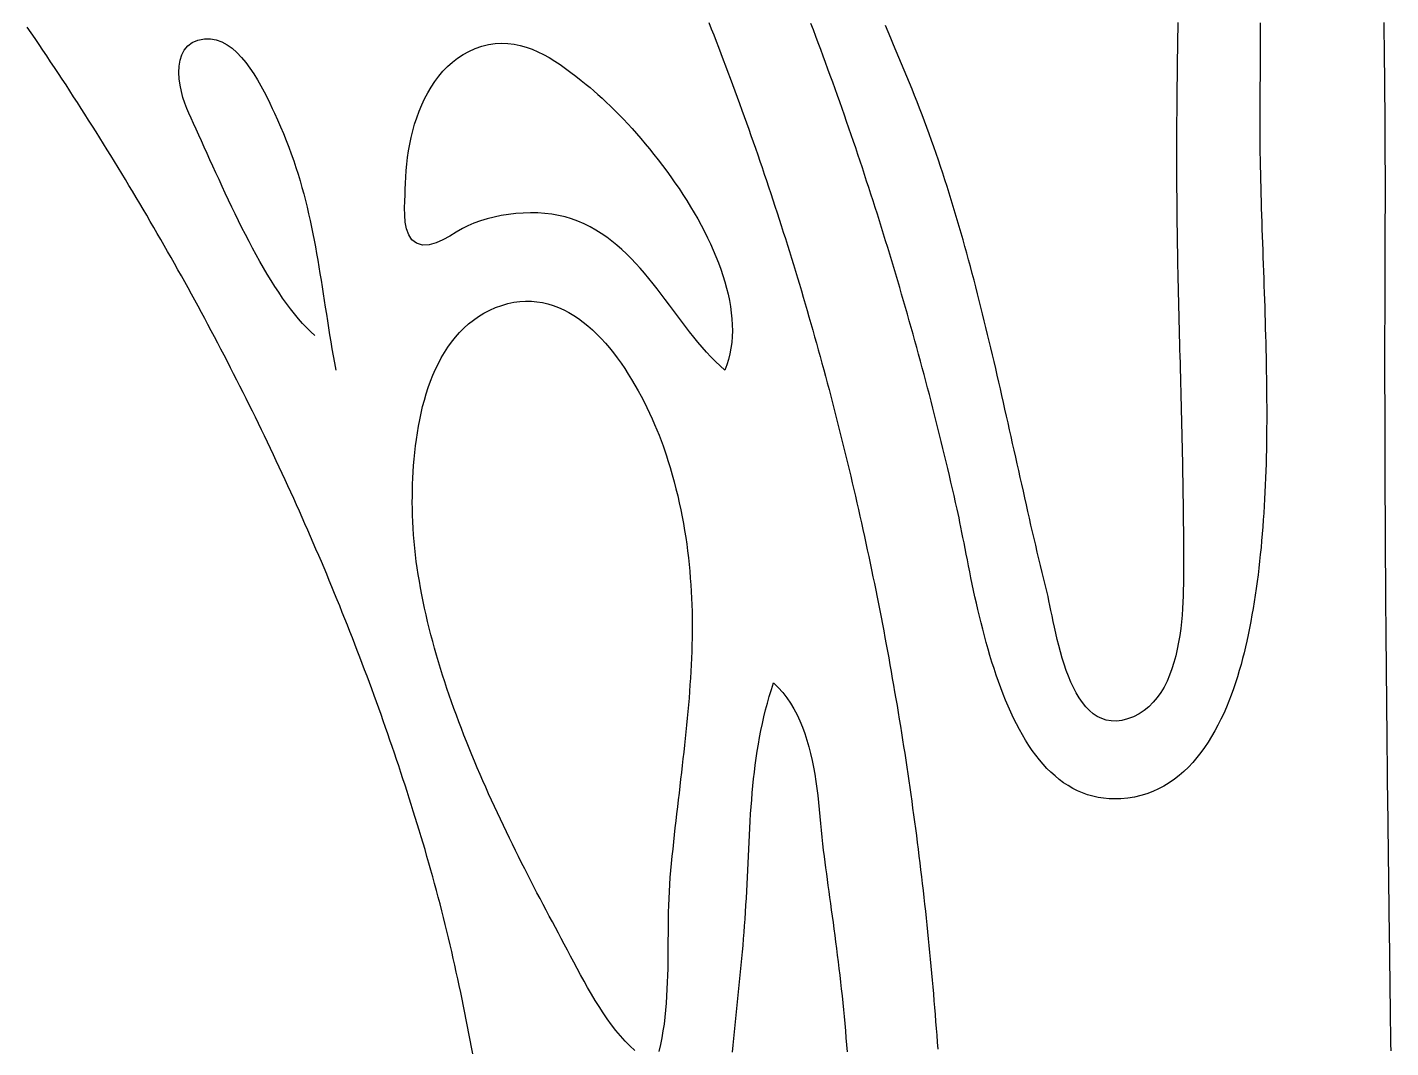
# Model space of a CAD drawing. Header units: millimetres. Extents: x 39 to 1143, y 32 to 1572.
# Drawn here: x 945.1 to 1141.4, y 1052.6 to 1199.4 of the extents above; entities that cross this region are included whole.
import ezdxf

# ---------------------------------------------------------------- set-up
doc = ezdxf.new("R2010")
doc.units = ezdxf.units.MM
doc.layers.add('0_0_0', color=3, linetype='Continuous')

msp = doc.modelspace()

# ---------------------------------------------------------------- linework, layer by layer
at = {"layer": '0_0_0'}
for points in [[(1009.23, 1051.67), (1009.05, 1052.65), (1008.86, 1053.63), (1008.68, 1054.62), (1008.49, 1055.6), (1008.3, 1056.58), (1008.1, 1057.56), (1007.9, 1058.55), (1007.7, 1059.53), (1007.5, 1060.51), (1007.29, 1061.49), (1007.08, 1062.47), (1006.86, 1063.45), (1006.65, 1064.43), (1006.43, 1065.41), (1006.2, 1066.39), (1005.97, 1067.37), (1005.74, 1068.35), (1005.5, 1069.33), (1005.26, 1070.31), (1005.02, 1071.28), (1004.77, 1072.26), (1004.52, 1073.24), (1004.27, 1074.22), (1004.01, 1075.2), (1003.74, 1076.17), (1003.47, 1077.15), (1003.2, 1078.13), (1002.93, 1079.1), (1002.64, 1080.08), (1002.36, 1081.06), (1002.08, 1081.99), (1001.81, 1082.91), (1001.52, 1083.84), (1001.24, 1084.77), (1000.96, 1085.7), (1000.67, 1086.62), (1000.38, 1087.55), (1000.08, 1088.48), (999.79, 1089.41), (999.49, 1090.33), (999.19, 1091.26), (998.88, 1092.18), (998.58, 1093.11), (998.27, 1094.03), (997.95, 1094.96), (997.64, 1095.88), (997.32, 1096.81), (997, 1097.73), (996.68, 1098.65), (996.36, 1099.58), (996.03, 1100.5), (995.7, 1101.42), (995.37, 1102.34), (995.03, 1103.26), (994.7, 1104.18), (994.36, 1105.1), (994.02, 1106.02), (993.67, 1106.94), (993.33, 1107.86), (992.98, 1108.78), (992.62, 1109.7), (992.27, 1110.62), (991.91, 1111.54), (991.55, 1112.45), (991.19, 1113.37), (990.83, 1114.28), (990.46, 1115.2), (990.09, 1116.12), (989.72, 1117.03), (989.35, 1117.94), (988.97, 1118.86), (988.59, 1119.77), (988.21, 1120.68), (987.83, 1121.59), (987.44, 1122.5), (987.06, 1123.41), (986.67, 1124.32), (986.27, 1125.23), (985.88, 1126.14), (985.48, 1127.05), (985.08, 1127.96), (984.68, 1128.86), (984.28, 1129.77), (983.87, 1130.67), (983.46, 1131.58), (983.05, 1132.48), (982.64, 1133.39), (982.22, 1134.29), (981.81, 1135.19), (981.39, 1136.09), (980.96, 1136.99), (980.54, 1137.89), (980.11, 1138.79), (979.68, 1139.69), (979.25, 1140.59), (978.82, 1141.49), (978.38, 1142.38), (977.95, 1143.28), (977.51, 1144.17), (977.06, 1145.06), (976.62, 1145.96), (976.17, 1146.85), (975.72, 1147.74), (975.27, 1148.63), (974.82, 1149.52), (974.37, 1150.41), (973.91, 1151.3), (973.45, 1152.19), (972.99, 1153.07), (972.52, 1153.96), (972.06, 1154.84), (971.59, 1155.73), (971.12, 1156.61), (970.65, 1157.49), (970.17, 1158.37), (969.7, 1159.25), (969.22, 1160.13), (968.74, 1161.01), (968.26, 1161.89), (967.77, 1162.76), (967.29, 1163.64), (966.8, 1164.51), (966.31, 1165.38), (965.82, 1166.26), (965.32, 1167.13), (964.83, 1168), (964.33, 1168.87), (963.83, 1169.74), (963.32, 1170.6), (962.82, 1171.47), (962.31, 1172.34), (961.81, 1173.2), (961.3, 1174.06), (960.78, 1174.92), (960.27, 1175.79), (959.75, 1176.65), (959.23, 1177.5), (958.71, 1178.36), (958.19, 1179.22), (957.67, 1180.07), (957.14, 1180.93), (956.62, 1181.78), (956.09, 1182.63), (955.56, 1183.48), (955.02, 1184.33), (954.49, 1185.18), (953.95, 1186.03), (953.41, 1186.88), (952.87, 1187.72), (952.33, 1188.56), (951.78, 1189.41), (951.24, 1190.25), (950.69, 1191.09), (950.14, 1191.93), (949.59, 1192.76), (949.04, 1193.6), (948.48, 1194.44), (947.92, 1195.27), (947.37, 1196.1), (946.81, 1196.93), (946.24, 1197.76), (945.68, 1198.59), (945.11, 1199.42)], [(1043.21, 1200.07), (1043.56, 1199.18), (1043.91, 1198.29), (1044.26, 1197.41), (1044.6, 1196.52), (1044.94, 1195.63), (1045.28, 1194.73), (1045.62, 1193.84), (1045.96, 1192.95), (1046.29, 1192.06), (1046.63, 1191.15), (1046.97, 1190.23), (1047.31, 1189.32), (1047.64, 1188.41), (1047.97, 1187.49), (1048.3, 1186.57), (1048.63, 1185.66), (1048.96, 1184.74), (1049.28, 1183.82), (1049.61, 1182.9), (1049.93, 1181.98), (1050.25, 1181.05), (1050.56, 1180.13), (1050.88, 1179.21), (1051.19, 1178.28), (1051.51, 1177.36), (1051.82, 1176.43), (1052.12, 1175.5), (1052.43, 1174.57), (1052.73, 1173.64), (1053.04, 1172.71), (1053.34, 1171.78), (1053.64, 1170.85), (1053.93, 1169.91), (1054.23, 1168.98), (1054.52, 1168.05), (1054.81, 1167.11), (1055.1, 1166.17), (1055.39, 1165.24), (1055.68, 1164.3), (1055.96, 1163.36), (1056.25, 1162.42), (1056.53, 1161.48), (1056.8, 1160.54), (1057.08, 1159.59), (1057.36, 1158.65), (1057.63, 1157.71), (1057.9, 1156.76), (1058.17, 1155.81), (1058.44, 1154.87), (1058.7, 1153.92), (1058.97, 1152.97), (1059.23, 1152.02), (1059.49, 1151.07), (1059.75, 1150.12), (1060.01, 1149.17), (1060.26, 1148.22), (1060.51, 1147.27), (1060.76, 1146.32), (1061.01, 1145.36), (1061.26, 1144.41), (1061.51, 1143.45), (1061.75, 1142.5), (1061.99, 1141.54), (1062.23, 1140.58), (1062.47, 1139.62), (1062.7, 1138.66), (1062.94, 1137.7), (1063.17, 1136.74), (1063.4, 1135.78), (1063.63, 1134.82), (1063.86, 1133.86), (1064.08, 1132.9), (1064.31, 1131.93), (1064.53, 1130.97), (1064.75, 1130.01), (1064.96, 1129.04), (1065.18, 1128.07), (1065.39, 1127.11), (1065.61, 1126.14), (1065.82, 1125.17), (1066.02, 1124.2), (1066.23, 1123.24), (1066.43, 1122.27), (1066.64, 1121.3), (1066.84, 1120.33), (1067.04, 1119.36), (1067.23, 1118.38), (1067.43, 1117.41), (1067.62, 1116.44), (1067.81, 1115.47), (1068, 1114.49), (1068.19, 1113.52), (1068.38, 1112.54), (1068.56, 1111.57), (1068.74, 1110.59), (1068.92, 1109.62), (1069.1, 1108.64), (1069.28, 1107.66), (1069.45, 1106.68), (1069.62, 1105.71), (1069.8, 1104.73), (1069.96, 1103.75), (1070.13, 1102.77), (1070.3, 1101.79), (1070.46, 1100.81), (1070.62, 1099.83), (1070.78, 1098.85), (1070.94, 1097.86), (1071.09, 1096.88), (1071.25, 1095.9), (1071.4, 1094.92), (1071.55, 1093.93), (1071.7, 1092.95), (1071.85, 1091.97), (1071.99, 1090.98), (1072.13, 1090), (1072.27, 1089.01), (1072.41, 1088.03), (1072.55, 1087.04), (1072.68, 1086.05), (1072.82, 1085.07), (1072.95, 1084.08), (1073.08, 1083.09), (1073.21, 1082.11), (1073.33, 1081.12), (1073.46, 1080.13), (1073.58, 1079.14), (1073.7, 1078.15), (1073.82, 1077.16), (1073.93, 1076.17), (1074.05, 1075.18), (1074.16, 1074.19), (1074.27, 1073.2), (1074.38, 1072.21), (1074.48, 1071.22), (1074.59, 1070.23), (1074.69, 1069.24), (1074.79, 1068.25), (1074.89, 1067.26), (1074.99, 1066.27), (1075.09, 1065.28), (1075.18, 1064.28), (1075.27, 1063.29), (1075.36, 1062.3), (1075.45, 1061.3), (1075.53, 1060.31), (1075.62, 1059.32), (1075.7, 1058.33), (1075.78, 1057.33), (1075.86, 1056.34), (1075.94, 1055.34), (1076.01, 1054.35), (1076.08, 1053.36), (1076.15, 1052.36)], [(1122.55, 1200.05), (1122.55, 1199.05), (1122.56, 1198.06), (1122.56, 1197.06), (1122.56, 1196.06), (1122.56, 1195.06), (1122.56, 1194.06), (1122.55, 1193.06), (1122.55, 1192.06), (1122.54, 1191.06), (1122.53, 1190.06), (1122.52, 1189.06), (1122.51, 1188.11), (1122.51, 1187.15), (1122.5, 1186.19), (1122.5, 1185.22), (1122.51, 1184.26), (1122.52, 1183.28), (1122.53, 1182.31), (1122.54, 1181.33), (1122.56, 1180.35), (1122.58, 1179.36), (1122.6, 1178.37), (1122.62, 1177.38), (1122.65, 1176.39), (1122.67, 1175.39), (1122.7, 1174.39), (1122.73, 1173.39), (1122.76, 1172.38), (1122.8, 1171.37), (1122.83, 1170.36), (1122.86, 1169.35), (1122.9, 1168.34), (1122.93, 1167.32), (1122.97, 1166.31), (1123.01, 1165.29), (1123.04, 1164.27), (1123.08, 1163.25), (1123.11, 1162.22), (1123.15, 1161.2), (1123.18, 1160.17), (1123.22, 1159.15), (1123.25, 1158.12), (1123.28, 1157.09), (1123.31, 1156.06), (1123.34, 1155.04), (1123.36, 1154.01), (1123.39, 1152.98), (1123.41, 1151.95), (1123.43, 1150.92), (1123.45, 1149.89), (1123.47, 1148.86), (1123.48, 1147.83), (1123.49, 1146.8), (1123.5, 1145.78), (1123.51, 1144.75), (1123.51, 1143.72), (1123.51, 1142.7), (1123.5, 1141.67), (1123.49, 1140.65), (1123.48, 1139.63), (1123.46, 1138.61), (1123.44, 1137.59), (1123.41, 1136.57), (1123.38, 1135.55), (1123.35, 1134.54), (1123.31, 1133.53), (1123.26, 1132.52), (1123.21, 1131.51), (1123.15, 1130.51), (1123.09, 1129.5), (1123.02, 1128.5), (1122.95, 1127.5), (1122.87, 1126.51), (1122.78, 1125.52), (1122.69, 1124.53), (1122.59, 1123.54), (1122.49, 1122.56), (1122.38, 1121.58), (1122.26, 1120.6), (1122.13, 1119.63), (1122, 1118.66), (1121.85, 1117.7), (1121.71, 1116.74), (1121.55, 1115.78), (1121.38, 1114.83), (1121.21, 1113.88), (1121.03, 1112.93), (1120.84, 1111.99), (1120.64, 1111.06), (1120.46, 1110.24), (1120.26, 1109.4), (1120.04, 1108.55), (1119.81, 1107.69), (1119.56, 1106.82), (1119.3, 1105.95), (1119.02, 1105.06), (1118.72, 1104.18), (1118.4, 1103.3), (1118.06, 1102.42), (1117.7, 1101.54), (1117.32, 1100.67), (1116.91, 1099.82), (1116.49, 1098.97), (1116.04, 1098.14), (1115.57, 1097.33), (1115.08, 1096.53), (1114.56, 1095.76), (1114.02, 1095.02), (1113.45, 1094.3), (1112.86, 1093.6), (1112.24, 1092.95), (1111.59, 1092.32), (1110.92, 1091.73), (1110.22, 1091.18), (1109.49, 1090.67), (1108.72, 1090.21), (1107.93, 1089.79), (1107.11, 1089.42), (1106.26, 1089.1), (1105.37, 1088.83), (1104.46, 1088.62), (1103.51, 1088.47), (1102.52, 1088.38), (1101.67, 1088.35), (1100.83, 1088.37), (1100.02, 1088.45), (1099.23, 1088.57), (1098.46, 1088.75), (1097.71, 1088.96), (1096.98, 1089.23), (1096.28, 1089.53), (1095.59, 1089.88), (1094.93, 1090.27), (1094.28, 1090.69), (1093.65, 1091.16), (1093.04, 1091.66), (1092.45, 1092.2), (1091.88, 1092.76), (1091.33, 1093.37), (1090.79, 1094), (1090.27, 1094.66), (1089.77, 1095.35), (1089.28, 1096.06), (1088.81, 1096.8), (1088.35, 1097.57), (1087.91, 1098.35), (1087.49, 1099.16), (1087.08, 1099.98), (1086.68, 1100.83), (1086.29, 1101.69), (1085.92, 1102.56), (1085.57, 1103.45), (1085.22, 1104.35), (1084.89, 1105.26), (1084.57, 1106.18), (1084.26, 1107.11), (1083.96, 1108.05), (1083.68, 1108.99), (1083.4, 1109.93), (1083.13, 1110.88), (1082.88, 1111.83), (1082.63, 1112.77), (1082.39, 1113.72), (1082.16, 1114.66), (1081.94, 1115.6), (1081.72, 1116.53), (1081.52, 1117.45), (1081.32, 1118.37), (1081.13, 1119.27), (1080.94, 1120.17), (1080.76, 1121.05), (1080.59, 1121.91), (1080.42, 1122.76), (1080.26, 1123.59), (1080.1, 1124.4), (1079.94, 1125.2), (1079.79, 1125.97), (1079.64, 1126.71), (1079.5, 1127.44), (1079.36, 1128.13), (1079.22, 1128.81), (1079.08, 1129.45), (1078.95, 1130.06), (1078.73, 1131.03), (1078.51, 1132), (1078.28, 1132.97), (1078.06, 1133.94), (1077.83, 1134.91), (1077.6, 1135.89), (1077.37, 1136.86), (1077.13, 1137.83), (1076.9, 1138.8), (1076.66, 1139.77), (1076.42, 1140.73), (1076.18, 1141.7), (1075.94, 1142.67), (1075.69, 1143.64), (1075.45, 1144.61), (1075.2, 1145.58), (1074.95, 1146.54), (1074.7, 1147.51), (1074.44, 1148.48), (1074.19, 1149.44), (1073.93, 1150.41), (1073.67, 1151.37), (1073.41, 1152.34), (1073.14, 1153.3), (1072.88, 1154.27), (1072.61, 1155.23), (1072.34, 1156.19), (1072.07, 1157.16), (1071.79, 1158.12), (1071.52, 1159.08), (1071.24, 1160.04), (1070.96, 1161), (1070.68, 1161.96), (1070.4, 1162.92), (1070.12, 1163.88), (1069.83, 1164.84), (1069.54, 1165.8), (1069.25, 1166.76), (1068.96, 1167.72), (1068.66, 1168.68), (1068.37, 1169.63), (1068.07, 1170.59), (1067.77, 1171.55), (1067.47, 1172.5), (1067.17, 1173.46), (1066.86, 1174.41), (1066.55, 1175.36), (1066.24, 1176.32), (1065.93, 1177.27), (1065.62, 1178.22), (1065.31, 1179.17), (1064.99, 1180.13), (1064.67, 1181.08), (1064.35, 1182.03), (1064.03, 1182.98), (1063.71, 1183.92), (1063.38, 1184.87), (1063.05, 1185.82), (1062.72, 1186.77), (1062.39, 1187.71), (1062.06, 1188.66), (1061.72, 1189.6), (1061.38, 1190.55), (1061.05, 1191.49), (1060.7, 1192.44), (1060.36, 1193.38), (1060.02, 1194.32), (1059.67, 1195.26), (1059.32, 1196.2), (1058.97, 1197.14), (1058.62, 1198.08), (1058.27, 1199.02), (1057.91, 1199.96)], [(1110.72, 1200.07), (1110.7, 1199.07), (1110.68, 1198.07), (1110.67, 1197.07), (1110.65, 1196.07), (1110.64, 1195.07), (1110.62, 1194.06), (1110.61, 1193.06), (1110.6, 1192.06), (1110.59, 1191.06), (1110.58, 1190.06), (1110.57, 1189.06), (1110.56, 1188.06), (1110.55, 1187.06), (1110.54, 1186.06), (1110.54, 1185.06), (1110.53, 1184.06), (1110.53, 1183.06), (1110.53, 1182.06), (1110.52, 1181.06), (1110.52, 1180.06), (1110.53, 1179.06), (1110.53, 1178.05), (1110.53, 1177.05), (1110.54, 1176.05), (1110.55, 1175.05), (1110.55, 1174.05), (1110.57, 1173.04), (1110.58, 1172.04), (1110.59, 1171.04), (1110.6, 1170.04), (1110.62, 1169.04), (1110.64, 1168.04), (1110.66, 1167.04), (1110.67, 1166.04), (1110.69, 1165.04), (1110.71, 1164.04), (1110.74, 1163.04), (1110.76, 1162.04), (1110.78, 1161.04), (1110.8, 1160.04), (1110.83, 1159.05), (1110.85, 1158.05), (1110.88, 1157.05), (1110.9, 1156.05), (1110.93, 1155.05), (1110.96, 1154.05), (1110.98, 1153.05), (1111.01, 1152.05), (1111.03, 1151.06), (1111.06, 1150.06), (1111.09, 1149.06), (1111.11, 1148.06), (1111.14, 1147.06), (1111.16, 1146.06), (1111.19, 1145.06), (1111.21, 1144.06), (1111.24, 1143.07), (1111.26, 1142.07), (1111.28, 1141.07), (1111.31, 1140.07), (1111.33, 1139.07), (1111.35, 1138.07), (1111.37, 1137.07), (1111.39, 1136.07), (1111.41, 1135.07), (1111.43, 1134.07), (1111.44, 1133.07), (1111.46, 1132.07), (1111.47, 1131.07), (1111.48, 1130.07), (1111.49, 1129.07), (1111.5, 1128.07), (1111.51, 1127.07), (1111.52, 1126.07), (1111.52, 1125.07), (1111.53, 1124.07), (1111.53, 1123.06), (1111.53, 1122.06), (1111.53, 1121.06), (1111.52, 1120.06), (1111.52, 1119.28), (1111.5, 1118.45), (1111.48, 1117.58), (1111.44, 1116.68), (1111.39, 1115.76), (1111.33, 1114.81), (1111.24, 1113.84), (1111.13, 1112.86), (1110.99, 1111.88), (1110.83, 1110.9), (1110.64, 1109.92), (1110.42, 1108.95), (1110.16, 1108), (1109.87, 1107.07), (1109.53, 1106.16), (1109.16, 1105.3), (1108.74, 1104.46), (1108.27, 1103.68), (1107.75, 1102.94), (1107.19, 1102.26), (1106.56, 1101.63), (1105.88, 1101.08), (1105.15, 1100.59), (1104.35, 1100.18), (1103.48, 1099.86), (1102.65, 1099.65), (1101.87, 1099.56), (1101.12, 1099.58), (1100.42, 1099.7), (1099.76, 1099.92), (1099.13, 1100.22), (1098.54, 1100.62), (1097.99, 1101.08), (1097.47, 1101.63), (1096.98, 1102.23), (1096.53, 1102.89), (1096.1, 1103.61), (1095.7, 1104.37), (1095.33, 1105.17), (1094.98, 1106), (1094.66, 1106.86), (1094.36, 1107.74), (1094.08, 1108.63), (1093.83, 1109.53), (1093.59, 1110.43), (1093.36, 1111.32), (1093.16, 1112.21), (1092.96, 1113.07), (1092.78, 1113.91), (1092.62, 1114.72), (1092.46, 1115.48), (1092.31, 1116.21), (1092.17, 1116.88), (1092.03, 1117.5), (1091.9, 1118.06), (1091.66, 1119.02), (1091.42, 1119.99), (1091.19, 1120.96), (1090.95, 1121.93), (1090.72, 1122.9), (1090.49, 1123.87), (1090.26, 1124.85), (1090.04, 1125.82), (1089.81, 1126.8), (1089.58, 1127.77), (1089.36, 1128.75), (1089.14, 1129.73), (1088.92, 1130.7), (1088.7, 1131.68), (1088.48, 1132.66), (1088.26, 1133.64), (1088.04, 1134.62), (1087.82, 1135.6), (1087.6, 1136.58), (1087.38, 1137.56), (1087.16, 1138.54), (1086.94, 1139.52), (1086.72, 1140.5), (1086.5, 1141.48), (1086.28, 1142.47), (1086.06, 1143.45), (1085.84, 1144.43), (1085.62, 1145.41), (1085.4, 1146.39), (1085.17, 1147.37), (1084.95, 1148.35), (1084.72, 1149.33), (1084.5, 1150.31), (1084.27, 1151.29), (1084.04, 1152.27), (1083.81, 1153.25), (1083.57, 1154.23), (1083.34, 1155.21), (1083.1, 1156.19), (1082.86, 1157.16), (1082.62, 1158.14), (1082.38, 1159.11), (1082.14, 1160.09), (1081.89, 1161.06), (1081.64, 1162.04), (1081.38, 1163.01), (1081.13, 1163.98), (1080.87, 1164.95), (1080.61, 1165.92), (1080.34, 1166.88), (1080.08, 1167.85), (1079.8, 1168.82), (1079.53, 1169.78), (1079.25, 1170.74), (1078.97, 1171.7), (1078.68, 1172.66), (1078.4, 1173.62), (1078.1, 1174.58), (1077.8, 1175.54), (1077.5, 1176.49), (1077.2, 1177.44), (1076.89, 1178.39), (1076.57, 1179.34), (1076.25, 1180.29), (1075.93, 1181.23), (1075.6, 1182.18), (1075.27, 1183.12), (1074.93, 1184.06), (1074.59, 1184.98), (1074.25, 1185.9), (1073.9, 1186.82), (1073.55, 1187.74), (1073.19, 1188.65), (1072.82, 1189.57), (1072.46, 1190.49), (1072.09, 1191.4), (1071.71, 1192.32), (1071.33, 1193.23), (1070.95, 1194.15), (1070.57, 1195.06), (1070.18, 1195.98), (1069.8, 1196.89), (1069.41, 1197.81), (1069.02, 1198.72), (1068.63, 1199.64)], [(1140.36, 1200.09), (1140.37, 1199.09), (1140.39, 1198.09), (1140.4, 1197.09), (1140.41, 1196.09), (1140.42, 1195.09), (1140.43, 1194.09), (1140.44, 1193.09), (1140.45, 1192.09), (1140.46, 1191.09), (1140.47, 1190.09), (1140.48, 1189.09), (1140.49, 1188.09), (1140.5, 1187.08), (1140.5, 1186.08), (1140.51, 1185.08), (1140.52, 1184.08), (1140.52, 1183.08), (1140.53, 1182.08), (1140.53, 1181.08), (1140.53, 1180.08), (1140.54, 1179.08), (1140.54, 1178.07), (1140.54, 1177.07), (1140.54, 1176.07), (1140.54, 1175.07), (1140.54, 1174.07), (1140.54, 1173.07), (1140.53, 1172.06), (1140.53, 1171.06), (1140.53, 1170.06), (1140.52, 1169.06), (1140.52, 1168.06), (1140.51, 1167.06), (1140.51, 1166.06), (1140.51, 1165.06), (1140.5, 1164.06), (1140.5, 1163.07), (1140.5, 1162.07), (1140.49, 1161.07), (1140.49, 1160.07), (1140.49, 1159.07), (1140.49, 1158.07), (1140.49, 1157.07), (1140.48, 1156.08), (1140.48, 1155.08), (1140.48, 1154.08), (1140.48, 1153.08), (1140.48, 1152.08), (1140.48, 1151.08), (1140.48, 1150.08), (1140.48, 1149.08), (1140.48, 1148.08), (1140.48, 1147.09), (1140.49, 1146.09), (1140.49, 1145.09), (1140.49, 1144.09), (1140.49, 1143.09), (1140.49, 1142.09), (1140.5, 1141.09), (1140.5, 1140.09), (1140.5, 1139.09), (1140.5, 1138.09), (1140.51, 1137.09), (1140.51, 1136.1), (1140.51, 1135.1), (1140.52, 1134.1), (1140.52, 1133.1), (1140.53, 1132.1), (1140.53, 1131.1), (1140.54, 1130.1), (1140.54, 1129.1), (1140.55, 1128.1), (1140.55, 1127.1), (1140.56, 1126.1), (1140.56, 1125.1), (1140.57, 1124.1), (1140.58, 1123.1), (1140.58, 1122.1), (1140.59, 1121.1), (1140.6, 1120.11), (1140.6, 1119.11), (1140.61, 1118.11), (1140.62, 1117.11), (1140.62, 1116.11), (1140.63, 1115.11), (1140.64, 1114.11), (1140.65, 1113.11), (1140.66, 1112.11), (1140.66, 1111.11), (1140.67, 1110.11), (1140.68, 1109.11), (1140.69, 1108.11), (1140.7, 1107.11), (1140.71, 1106.11), (1140.72, 1105.11), (1140.73, 1104.11), (1140.74, 1103.11), (1140.75, 1102.11), (1140.76, 1101.11), (1140.77, 1100.11), (1140.78, 1099.11), (1140.79, 1098.11), (1140.8, 1097.11), (1140.81, 1096.11), (1140.82, 1095.11), (1140.83, 1094.11), (1140.84, 1093.11), (1140.85, 1092.11), (1140.86, 1091.11), (1140.87, 1090.11), (1140.88, 1089.11), (1140.9, 1088.11), (1140.91, 1087.11), (1140.92, 1086.11), (1140.93, 1085.11), (1140.94, 1084.11), (1140.95, 1083.11), (1140.97, 1082.11), (1140.98, 1081.11), (1140.99, 1080.11), (1141, 1079.11), (1141.02, 1078.11), (1141.03, 1077.11), (1141.04, 1076.11), (1141.05, 1075.11), (1141.07, 1074.11), (1141.08, 1073.11), (1141.09, 1072.11), (1141.1, 1071.11), (1141.12, 1070.11), (1141.13, 1069.11), (1141.14, 1068.11), (1141.16, 1067.11), (1141.17, 1066.11), (1141.18, 1065.11), (1141.2, 1064.11), (1141.21, 1063.11), (1141.22, 1062.11), (1141.24, 1061.11), (1141.25, 1060.11), (1141.26, 1059.11), (1141.28, 1058.11), (1141.29, 1057.11), (1141.3, 1056.11), (1141.32, 1055.11), (1141.33, 1054.11), (1141.35, 1053.11), (1141.36, 1052.11)], [(986.52, 1155.06), (985.93, 1155.59), (985.34, 1156.17), (984.75, 1156.79), (984.17, 1157.45), (983.59, 1158.15), (983.01, 1158.88), (982.44, 1159.64), (981.87, 1160.43), (981.31, 1161.26), (980.76, 1162.1), (980.21, 1162.97), (979.66, 1163.87), (979.12, 1164.78), (978.59, 1165.71), (978.06, 1166.66), (977.54, 1167.62), (977.03, 1168.59), (976.52, 1169.57), (976.02, 1170.55), (975.52, 1171.55), (975.04, 1172.54), (974.56, 1173.53), (974.08, 1174.53), (973.62, 1175.52), (973.16, 1176.5), (972.71, 1177.47), (972.27, 1178.44), (971.84, 1179.39), (971.41, 1180.33), (971, 1181.25), (970.59, 1182.15), (970.19, 1183.04), (969.81, 1183.89), (969.43, 1184.73), (969.06, 1185.53), (968.7, 1186.31), (968.35, 1187.06), (968.06, 1187.72), (967.78, 1188.47), (967.52, 1189.29), (967.3, 1190.17), (967.12, 1191.07), (967, 1191.99), (966.95, 1192.9), (966.98, 1193.79), (967.11, 1194.64), (967.35, 1195.42), (967.71, 1196.12), (968.21, 1196.72), (968.85, 1197.2), (969.65, 1197.54), (970.62, 1197.73), (971.48, 1197.73), (972.31, 1197.58), (973.1, 1197.3), (973.87, 1196.89), (974.59, 1196.37), (975.29, 1195.76), (975.95, 1195.07), (976.58, 1194.32), (977.17, 1193.52), (977.73, 1192.68), (978.25, 1191.82), (978.75, 1190.95), (979.2, 1190.1), (979.62, 1189.27), (980.01, 1188.47), (980.36, 1187.73), (980.68, 1187.06), (981.14, 1186.06), (981.58, 1185.08), (982, 1184.09), (982.39, 1183.12), (982.77, 1182.14), (983.12, 1181.17), (983.46, 1180.2), (983.78, 1179.24), (984.09, 1178.28), (984.37, 1177.32), (984.65, 1176.36), (984.91, 1175.41), (985.16, 1174.45), (985.39, 1173.5), (985.61, 1172.55), (985.83, 1171.6), (986.03, 1170.65), (986.22, 1169.69), (986.41, 1168.74), (986.59, 1167.79), (986.76, 1166.83), (986.93, 1165.88), (987.09, 1164.92), (987.24, 1163.96), (987.4, 1162.99), (987.55, 1162.03), (987.7, 1161.06), (987.86, 1160.08), (988.01, 1159.1), (988.16, 1158.12), (988.31, 1157.13), (988.47, 1156.14), (988.63, 1155.14), (988.8, 1154.14), (988.97, 1153.13), (989.15, 1152.11), (989.33, 1151.09), (989.52, 1150.06)], [(1032.54, 1052.16), (1031.84, 1052.82), (1031.15, 1053.52), (1030.49, 1054.27), (1029.84, 1055.05), (1029.21, 1055.87), (1028.6, 1056.71), (1028, 1057.58), (1027.42, 1058.47), (1026.86, 1059.37), (1026.31, 1060.28), (1025.77, 1061.2), (1025.25, 1062.12), (1024.74, 1063.04), (1024.25, 1063.96), (1023.77, 1064.86), (1023.3, 1065.75), (1022.85, 1066.61), (1022.41, 1067.46), (1021.98, 1068.27), (1021.56, 1069.06), (1021.13, 1069.87), (1020.69, 1070.68), (1020.25, 1071.5), (1019.81, 1072.33), (1019.37, 1073.17), (1018.93, 1074.01), (1018.48, 1074.86), (1018.04, 1075.71), (1017.6, 1076.57), (1017.15, 1077.43), (1016.71, 1078.3), (1016.27, 1079.18), (1015.83, 1080.06), (1015.39, 1080.94), (1014.95, 1081.83), (1014.51, 1082.72), (1014.07, 1083.62), (1013.64, 1084.53), (1013.21, 1085.43), (1012.78, 1086.35), (1012.36, 1087.26), (1011.94, 1088.18), (1011.52, 1089.1), (1011.11, 1090.03), (1010.7, 1090.96), (1010.29, 1091.89), (1009.89, 1092.83), (1009.49, 1093.77), (1009.1, 1094.71), (1008.72, 1095.65), (1008.33, 1096.6), (1007.96, 1097.55), (1007.59, 1098.5), (1007.23, 1099.45), (1006.87, 1100.41), (1006.52, 1101.37), (1006.18, 1102.32), (1005.85, 1103.28), (1005.52, 1104.24), (1005.2, 1105.21), (1004.89, 1106.17), (1004.59, 1107.13), (1004.3, 1108.1), (1004.01, 1109.06), (1003.74, 1110.03), (1003.47, 1110.99), (1003.22, 1111.96), (1002.97, 1112.92), (1002.73, 1113.89), (1002.51, 1114.86), (1002.29, 1115.82), (1002.09, 1116.78), (1001.9, 1117.75), (1001.72, 1118.71), (1001.55, 1119.67), (1001.39, 1120.63), (1001.25, 1121.59), (1001.11, 1122.54), (1000.99, 1123.5), (1000.89, 1124.45), (1000.8, 1125.4), (1000.72, 1126.35), (1000.65, 1127.3), (1000.6, 1128.24), (1000.56, 1129.18), (1000.54, 1130.12), (1000.53, 1131.06), (1000.54, 1131.89), (1000.55, 1132.75), (1000.57, 1133.63), (1000.61, 1134.52), (1000.66, 1135.42), (1000.72, 1136.34), (1000.79, 1137.27), (1000.89, 1138.2), (1000.99, 1139.15), (1001.12, 1140.09), (1001.26, 1141.04), (1001.42, 1141.99), (1001.6, 1142.93), (1001.8, 1143.88), (1002.02, 1144.81), (1002.27, 1145.74), (1002.54, 1146.65), (1002.83, 1147.56), (1003.15, 1148.45), (1003.5, 1149.32), (1003.88, 1150.18), (1004.28, 1151.01), (1004.71, 1151.82), (1005.17, 1152.61), (1005.66, 1153.37), (1006.19, 1154.1), (1006.75, 1154.8), (1007.34, 1155.47), (1007.97, 1156.1), (1008.63, 1156.7), (1009.33, 1157.25), (1010.07, 1157.77), (1010.85, 1158.24), (1011.67, 1158.67), (1012.52, 1159.05), (1013.41, 1159.37), (1014.29, 1159.63), (1015.16, 1159.82), (1016.01, 1159.93), (1016.84, 1159.99), (1017.67, 1159.98), (1018.48, 1159.91), (1019.28, 1159.78), (1020.06, 1159.6), (1020.83, 1159.37), (1021.58, 1159.08), (1022.33, 1158.75), (1023.05, 1158.37), (1023.76, 1157.94), (1024.46, 1157.48), (1025.14, 1156.97), (1025.81, 1156.43), (1026.46, 1155.85), (1027.1, 1155.25), (1027.72, 1154.61), (1028.32, 1153.94), (1028.91, 1153.25), (1029.49, 1152.54), (1030.04, 1151.81), (1030.58, 1151.05), (1031.11, 1150.29), (1031.61, 1149.5), (1032.1, 1148.71), (1032.58, 1147.91), (1033.03, 1147.1), (1033.47, 1146.29), (1033.89, 1145.48), (1034.3, 1144.66), (1034.68, 1143.85), (1035.05, 1143.04), (1035.4, 1142.25), (1035.73, 1141.46), (1036.05, 1140.68), (1036.34, 1139.92), (1036.62, 1139.17), (1036.88, 1138.44), (1037.11, 1137.74), (1037.33, 1137.06), (1037.65, 1136.03), (1037.94, 1135.01), (1038.22, 1133.99), (1038.48, 1132.98), (1038.73, 1131.97), (1038.96, 1130.97), (1039.18, 1129.97), (1039.38, 1128.97), (1039.56, 1127.98), (1039.73, 1126.99), (1039.89, 1126), (1040.03, 1125.02), (1040.16, 1124.04), (1040.28, 1123.06), (1040.38, 1122.09), (1040.47, 1121.11), (1040.55, 1120.14), (1040.62, 1119.17), (1040.68, 1118.21), (1040.73, 1117.24), (1040.76, 1116.28), (1040.79, 1115.31), (1040.8, 1114.35), (1040.81, 1113.39), (1040.81, 1112.43), (1040.8, 1111.47), (1040.78, 1110.52), (1040.75, 1109.56), (1040.71, 1108.6), (1040.67, 1107.64), (1040.62, 1106.68), (1040.56, 1105.73), (1040.5, 1104.77), (1040.43, 1103.81), (1040.36, 1102.85), (1040.28, 1101.88), (1040.19, 1100.92), (1040.1, 1099.96), (1040.01, 1098.99), (1039.91, 1098.02), (1039.81, 1097.05), (1039.71, 1096.08), (1039.6, 1095.11), (1039.49, 1094.13), (1039.38, 1093.15), (1039.26, 1092.17), (1039.15, 1091.19), (1039.03, 1090.2), (1038.92, 1089.21), (1038.8, 1088.22), (1038.68, 1087.22), (1038.57, 1086.22), (1038.45, 1085.22), (1038.34, 1084.21), (1038.23, 1083.19), (1038.11, 1082.18), (1038.01, 1081.15), (1037.9, 1080.13), (1037.79, 1079.09), (1037.69, 1078.06), (1037.61, 1077.06), (1037.54, 1076.06), (1037.48, 1075.05), (1037.44, 1074.05), (1037.4, 1073.04), (1037.38, 1072.04), (1037.36, 1071.03), (1037.35, 1070.02), (1037.34, 1069.01), (1037.33, 1068.01), (1037.33, 1067), (1037.32, 1065.99), (1037.31, 1064.98), (1037.29, 1063.98), (1037.26, 1062.97), (1037.23, 1061.97), (1037.19, 1060.96), (1037.13, 1059.96), (1037.06, 1058.96), (1036.98, 1057.96), (1036.88, 1056.97), (1036.76, 1055.97), (1036.61, 1054.98), (1036.45, 1053.99), (1036.26, 1053), (1036.04, 1052.02)], [(1046.62, 1051.94), (1046.72, 1052.91), (1046.81, 1053.88), (1046.9, 1054.84), (1047, 1055.81), (1047.1, 1056.78), (1047.2, 1057.74), (1047.3, 1058.7), (1047.4, 1059.66), (1047.5, 1060.62), (1047.59, 1061.58), (1047.69, 1062.54), (1047.79, 1063.49), (1047.88, 1064.45), (1047.97, 1065.4), (1048.06, 1066.35), (1048.14, 1067.29), (1048.22, 1068.24), (1048.3, 1069.18), (1048.37, 1070.12), (1048.43, 1071.06), (1048.5, 1072.06), (1048.56, 1073.06), (1048.62, 1074.07), (1048.67, 1075.08), (1048.72, 1076.09), (1048.77, 1077.1), (1048.81, 1078.11), (1048.86, 1079.12), (1048.9, 1080.13), (1048.95, 1081.14), (1049, 1082.15), (1049.05, 1083.16), (1049.11, 1084.17), (1049.17, 1085.18), (1049.23, 1086.19), (1049.3, 1087.2), (1049.38, 1088.21), (1049.47, 1089.22), (1049.56, 1090.23), (1049.66, 1091.23), (1049.78, 1092.23), (1049.9, 1093.24), (1050.04, 1094.24), (1050.18, 1095.23), (1050.35, 1096.23), (1050.52, 1097.22), (1050.71, 1098.21), (1050.92, 1099.2), (1051.14, 1100.18), (1051.38, 1101.17), (1051.64, 1102.14), (1051.91, 1103.12), (1052.21, 1104.09), (1052.52, 1105.06), (1053.21, 1104.38), (1053.85, 1103.67), (1054.43, 1102.92), (1054.97, 1102.13), (1055.47, 1101.32), (1055.92, 1100.47), (1056.33, 1099.6), (1056.7, 1098.7), (1057.04, 1097.77), (1057.34, 1096.83), (1057.62, 1095.87), (1057.86, 1094.9), (1058.08, 1093.91), (1058.28, 1092.91), (1058.45, 1091.9), (1058.61, 1090.89), (1058.75, 1089.88), (1058.88, 1088.86), (1058.99, 1087.84), (1059.1, 1086.83), (1059.2, 1085.83), (1059.3, 1084.83), (1059.39, 1083.84), (1059.49, 1082.87), (1059.59, 1081.91), (1059.69, 1080.98), (1059.81, 1080.06), (1059.91, 1079.25), (1060.02, 1078.43), (1060.13, 1077.6), (1060.24, 1076.76), (1060.36, 1075.91), (1060.48, 1075.05), (1060.6, 1074.17), (1060.72, 1073.29), (1060.84, 1072.39), (1060.96, 1071.49), (1061.09, 1070.57), (1061.21, 1069.65), (1061.33, 1068.72), (1061.45, 1067.78), (1061.58, 1066.84), (1061.7, 1065.88), (1061.81, 1064.92), (1061.93, 1063.95), (1062.05, 1062.98), (1062.16, 1062), (1062.27, 1061.02), (1062.38, 1060.02), (1062.48, 1059.03), (1062.58, 1058.03), (1062.68, 1057.03), (1062.77, 1056.02), (1062.86, 1055.01), (1062.95, 1053.99), (1063.03, 1052.98), (1063.1, 1051.96)]]:
    msp.add_lwpolyline(points, dxfattribs=at)
msp.add_lwpolyline([(1045.52, 1150.06), (1044.84, 1150.67), (1044.17, 1151.31), (1043.52, 1151.98), (1042.89, 1152.66), (1042.26, 1153.37), (1041.65, 1154.09), (1041.05, 1154.82), (1040.45, 1155.57), (1039.86, 1156.33), (1039.28, 1157.1), (1038.69, 1157.87), (1038.11, 1158.65), (1037.53, 1159.42), (1036.95, 1160.2), (1036.36, 1160.97), (1035.77, 1161.74), (1035.18, 1162.5), (1034.57, 1163.25), (1033.96, 1163.99), (1033.33, 1164.72), (1032.69, 1165.42), (1032.04, 1166.11), (1031.37, 1166.78), (1030.69, 1167.43), (1029.98, 1168.04), (1029.26, 1168.64), (1028.51, 1169.2), (1027.74, 1169.73), (1026.94, 1170.22), (1026.12, 1170.68), (1025.27, 1171.1), (1024.38, 1171.48), (1023.47, 1171.81), (1022.52, 1172.1), (1021.59, 1172.32), (1020.62, 1172.49), (1019.61, 1172.61), (1018.59, 1172.68), (1017.54, 1172.69), (1016.49, 1172.66), (1015.43, 1172.58), (1014.37, 1172.46), (1013.33, 1172.29), (1012.3, 1172.08), (1011.3, 1171.82), (1010.34, 1171.53), (1009.41, 1171.2), (1008.52, 1170.83), (1007.74, 1170.42), (1006.86, 1169.9), (1005.93, 1169.34), (1004.95, 1168.8), (1003.96, 1168.36), (1002.98, 1168.09), (1002.02, 1168.05), (1001.13, 1168.31), (1000.48, 1168.82), (1000.01, 1169.53), (999.7, 1170.39), (999.52, 1171.35), (999.44, 1172.37), (999.43, 1173.4), (999.46, 1174.39), (999.5, 1175.29), (999.52, 1176.06), (999.54, 1176.94), (999.58, 1177.84), (999.64, 1178.77), (999.73, 1179.7), (999.85, 1180.65), (999.99, 1181.61), (1000.16, 1182.57), (1000.37, 1183.53), (1000.61, 1184.49), (1000.87, 1185.44), (1001.18, 1186.38), (1001.51, 1187.31), (1001.89, 1188.22), (1002.3, 1189.1), (1002.75, 1189.96), (1003.23, 1190.79), (1003.76, 1191.59), (1004.33, 1192.34), (1004.94, 1193.06), (1005.6, 1193.74), (1006.3, 1194.36), (1007.04, 1194.94), (1007.83, 1195.46), (1008.67, 1195.92), (1009.56, 1196.32), (1010.55, 1196.66), (1011.51, 1196.9), (1012.45, 1197.04), (1013.38, 1197.1), (1014.29, 1197.07), (1015.19, 1196.97), (1016.06, 1196.79), (1016.93, 1196.55), (1017.78, 1196.24), (1018.61, 1195.88), (1019.43, 1195.48), (1020.24, 1195.03), (1021.03, 1194.54), (1021.81, 1194.02), (1022.59, 1193.48), (1023.35, 1192.91), (1024.09, 1192.34), (1024.83, 1191.75), (1025.56, 1191.17), (1026.12, 1190.71), (1026.68, 1190.23), (1027.26, 1189.72), (1027.85, 1189.19), (1028.45, 1188.63), (1029.06, 1188.05), (1029.67, 1187.44), (1030.29, 1186.82), (1030.91, 1186.17), (1031.54, 1185.5), (1032.17, 1184.81), (1032.8, 1184.1), (1033.43, 1183.38), (1034.06, 1182.63), (1034.69, 1181.88), (1035.31, 1181.1), (1035.93, 1180.31), (1036.55, 1179.51), (1037.15, 1178.69), (1037.75, 1177.87), (1038.34, 1177.03), (1038.92, 1176.18), (1039.48, 1175.32), (1040.04, 1174.45), (1040.58, 1173.58), (1041.1, 1172.7), (1041.61, 1171.81), (1042.1, 1170.91), (1042.57, 1170.02), (1043.02, 1169.11), (1043.45, 1168.21), (1043.86, 1167.3), (1044.24, 1166.4), (1044.6, 1165.49), (1044.94, 1164.58), (1045.24, 1163.68), (1045.52, 1162.77), (1045.77, 1161.87), (1045.99, 1160.97), (1046.18, 1160.08), (1046.33, 1159.2), (1046.45, 1158.32), (1046.54, 1157.44), (1046.59, 1156.58), (1046.6, 1155.72), (1046.57, 1154.88), (1046.5, 1154.04), (1046.39, 1153.22), (1046.24, 1152.41), (1046.05, 1151.61), (1045.81, 1150.83)], close=True, dxfattribs=at)

doc.saveas('drawing.dxf')
